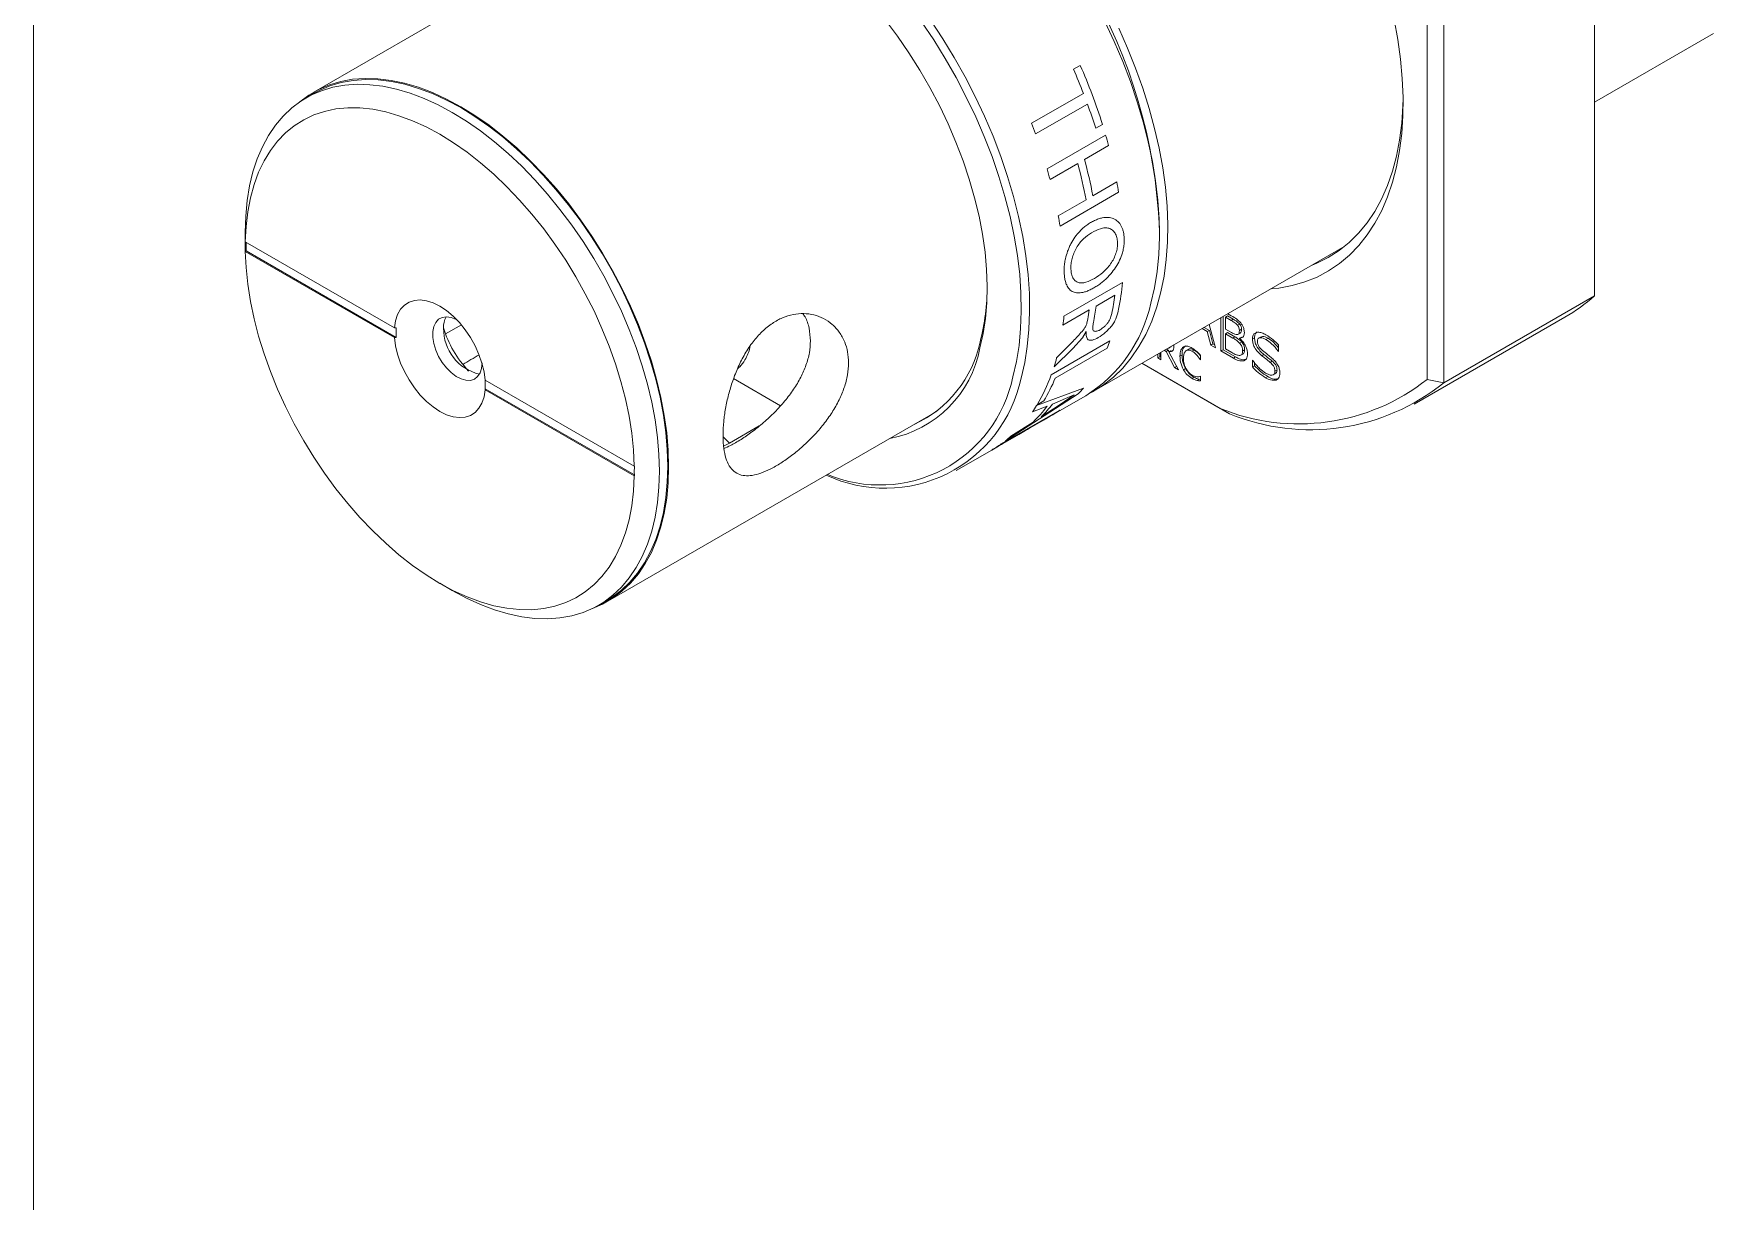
# Model space of a CAD drawing. Header units: inches. Extents: x 0.1 to 10.9, y 0 to 8.5.
# Drawn here: x 0.062 to 1.955, y 5.787 to 7.103 of the extents above; entities that cross this region are included whole.
import ezdxf

# ---------------------------------------------------------------- set-up
doc = ezdxf.new("R2010")
doc.units = ezdxf.units.IN
doc.header["$MEASUREMENT"] = 0

msp = doc.modelspace()

# ---------------------------------------------------------------- linework, layer by layer
at = {"color": 7, "linetype": 'Continuous', "lineweight": 0}
for p, q in [((0.062179, 8.450606), (0.062179, 0.035558)), ((1.820918, 6.80768), (1.820918, 7.406081)), ((1.651213, 7.308112), (1.651213, 6.709711)), ((1.632356, 6.713499), (1.632356, 7.304324)), ((0.748908, 7.251593), (0.377759, 7.037333)), ((1.820918, 7.026003), (1.954905, 7.103353)), ((1.233851, 7.063064), (1.241466, 7.06746)), ((0.378425, 7.036179), (0.368997, 7.030736)), ((1.186718, 7.002188), (1.245099, 7.035891)), ((1.249618, 7.023887), (1.191237, 6.990184)), ((1.204114, 6.950893), (1.27011, 6.988992)), ((1.266492, 7.000982), (1.258877, 6.996586)), ((1.273445, 6.977033), (1.246369, 6.961403)), ((1.238754, 6.957007), (1.207448, 6.938934)), ((1.255654, 6.920517), (1.28273, 6.936148)), ((1.216733, 6.898048), (1.248039, 6.916121)), ((1.284759, 6.924487), (1.218762, 6.886388)), ((0.300639, 6.879647), (0.300639, 6.863319)), ((1.330657, 6.878286), (1.330657, 6.883729)), ((0.300689, 6.868733), (0.300689, 6.868792)), ((0.468675, 6.771757), (0.300689, 6.868733)), ((0.301581, 6.85842), (0.300689, 6.857905)), ((0.300689, 6.857905), (0.300689, 6.857846)), ((0.300689, 6.857846), (0.468675, 6.76087)), ((0.301581, 6.868218), (0.301581, 6.85842)), ((0.301581, 6.85842), (0.470747, 6.760763)), ((1.257227, 6.700591), (1.539491, 6.863539)), ((1.223128, 6.784722), (1.289125, 6.822821)), ((1.280412, 6.808387), (1.25926, 6.796176)), ((1.651213, 6.709711), (1.820918, 6.80768)), ((1.251645, 6.79178), (1.222031, 6.774684)), ((1.249097, 6.776804), (1.250206, 6.78173)), ((1.400039, 6.745642), (1.400039, 6.783035)), ((1.402396, 6.747003), (1.402396, 6.784396)), ((1.407466, 6.785057), (1.405109, 6.783696)), ((1.405109, 6.783696), (1.405109, 6.770231)), ((1.411375, 6.780079), (1.405109, 6.783696)), ((1.413732, 6.78144), (1.407466, 6.785057)), ((1.40771, 6.787463), (1.411716, 6.785151)), ((1.413732, 6.78144), (1.411375, 6.780079)), ((1.617872, 6.685551), (1.787578, 6.78352)), ((0.468675, 6.771757), (0.470747, 6.77165)), ((0.470747, 6.760763), (0.468675, 6.76087)), ((0.526448, 6.764716), (0.544197, 6.774962)), ((1.24386, 6.760503), (1.233151, 6.748525)), ((1.248274, 6.76748), (1.24386, 6.760503)), ((1.3846, 6.767435), (1.378808, 6.770779)), ((1.386957, 6.768795), (1.381165, 6.772139)), ((1.386957, 6.768795), (1.3846, 6.767435)), ((1.388553, 6.752273), (1.3846, 6.767435)), ((1.386902, 6.775451), (1.393956, 6.749154)), ((1.39091, 6.753634), (1.386957, 6.768795)), ((1.405109, 6.770231), (1.411906, 6.766307)), ((1.407466, 6.766323), (1.405109, 6.764962)), ((1.405109, 6.764962), (1.405109, 6.747985)), ((1.413442, 6.760151), (1.405109, 6.764962)), ((1.415799, 6.761512), (1.407466, 6.766323)), ((1.415799, 6.761512), (1.413442, 6.760151)), ((1.421162, 6.775897), (1.418805, 6.774536)), ((1.41905, 6.764121), (1.421996, 6.765822)), ((1.423182, 6.770002), (1.420825, 6.768641)), ((1.423475, 6.761243), (1.421118, 6.759882)), ((1.421118, 6.759882), (1.421118, 6.759635)), ((1.437885, 6.760517), (1.435528, 6.759156)), ((1.445348, 6.761592), (1.442401, 6.759891)), ((1.45307, 6.759901), (1.450713, 6.75854)), ((1.20886, 6.718728), (1.274857, 6.756827)), ((1.233151, 6.748525), (1.211929, 6.727732)), ((1.271652, 6.748588), (1.21327, 6.714885)), ((1.214892, 6.737855), (1.230846, 6.753938)), ((1.328808, 6.737771), (1.328808, 6.741914)), ((1.331165, 6.739132), (1.328808, 6.737771)), ((1.331165, 6.739132), (1.331165, 6.743275)), ((1.332388, 6.738426), (1.331165, 6.739132)), ((1.332388, 6.743981), (1.332388, 6.735704)), ((1.338295, 6.74511), (1.33632, 6.746251)), ((1.340652, 6.746471), (1.338295, 6.74511)), ((1.347772, 6.726823), (1.338295, 6.74511)), ((1.340652, 6.746471), (1.338677, 6.747612)), ((1.340527, 6.74868), (1.341473, 6.748715)), ((1.34157, 6.744701), (1.340652, 6.746471)), ((1.343774, 6.745974), (1.341417, 6.744613)), ((1.341417, 6.744613), (1.35208, 6.724336)), ((1.34383, 6.750076), (1.341473, 6.748715)), ((1.341473, 6.748715), (1.342143, 6.749613)), ((1.34383, 6.750076), (1.3445, 6.750973)), ((1.346871, 6.752342), (1.347067, 6.750932)), ((1.356227, 6.740962), (1.35387, 6.739602)), ((1.363632, 6.747659), (1.360686, 6.745958)), ((1.369765, 6.746616), (1.367408, 6.745255)), ((1.377142, 6.740547), (1.377142, 6.735502)), ((1.39091, 6.753634), (1.388553, 6.752273)), ((1.393956, 6.749154), (1.388553, 6.752273)), ((1.393092, 6.752374), (1.39091, 6.753634)), ((1.402396, 6.747003), (1.400039, 6.745642)), ((1.4141, 6.737525), (1.400039, 6.745642)), ((1.416457, 6.738886), (1.402396, 6.747003)), ((1.405109, 6.747985), (1.412127, 6.743933)), ((1.416457, 6.738886), (1.4141, 6.737525)), ((1.42338, 6.75591), (1.421023, 6.754549)), ((1.422327, 6.740724), (1.425273, 6.742425)), ((1.426731, 6.746831), (1.424374, 6.745471)), ((1.448452, 6.741574), (1.446095, 6.740213)), ((1.464932, 6.745502), (1.464552, 6.745282)), ((1.464932, 6.745063), (1.464552, 6.745282)), ((1.464932, 6.752363), (1.464932, 6.745063)), ((1.409673, 6.674756), (1.311073, 6.731676)), ((1.311075, 6.731677), (1.399234, 6.680784)), ((1.332388, 6.735704), (1.328808, 6.737771)), ((1.350073, 6.728152), (1.347772, 6.726823)), ((1.35208, 6.724336), (1.347772, 6.726823)), ((1.36007, 6.725798), (1.357713, 6.724437)), ((1.377142, 6.735825), (1.376862, 6.735663)), ((1.377142, 6.735502), (1.376862, 6.735663)), ((1.428181, 6.735887), (1.425824, 6.734526)), ((1.435528, 6.735108), (1.435908, 6.734888)), ((1.435528, 6.727589), (1.435528, 6.735108)), ((1.437885, 6.728949), (1.435528, 6.727589)), ((1.437885, 6.728949), (1.437885, 6.732571)), ((1.45791, 6.734037), (1.455553, 6.732676)), ((1.458827, 6.718624), (1.461774, 6.720325)), ((1.463233, 6.724067), (1.460876, 6.722706)), ((0.570822, 6.713877), (0.571008, 6.712682)), ((0.570822, 6.70299), (0.739078, 6.605858)), ((0.571008, 6.701794), (0.570822, 6.70299)), ((0.738994, 6.615705), (0.571008, 6.712682)), ((0.571008, 6.701794), (0.738994, 6.604818)), ((1.192281, 6.684115), (1.24506, 6.703732)), ((1.369966, 6.715905), (1.367609, 6.714545)), ((1.375426, 6.713735), (1.373069, 6.712375)), ((1.377142, 6.713455), (1.375426, 6.713735)), ((1.376879, 6.717049), (1.377142, 6.716897)), ((1.377142, 6.716897), (1.377142, 6.711929)), ((1.452729, 6.716775), (1.450372, 6.715415)), ((1.464659, 6.71417), (1.462302, 6.712809)), ((1.651213, 6.709711), (1.632356, 6.713499)), ((1.239186, 6.697077), (1.157156, 6.644315)), ((1.204051, 6.683282), (1.187546, 6.676842)), ((1.200416, 6.689362), (1.192801, 6.684966)), ((1.197601, 6.671482), (1.218684, 6.685353)), ((1.207729, 6.672017), (1.247799, 6.695148)), ((1.224852, 6.691815), (1.210203, 6.685761)), ((1.218684, 6.685353), (1.234548, 6.695954)), ((1.234548, 6.695954), (1.224852, 6.691815)), ((0.709065, 6.463432), (1.080214, 6.677692)), ((1.152523, 6.640859), (1.21852, 6.678958)), ((1.163424, 6.649509), (1.188316, 6.665452)), ((1.179807, 6.655898), (1.200114, 6.667621)), ((1.204585, 6.67032), (1.184279, 6.658597)), ((1.200114, 6.667621), (1.207729, 6.672017)), ((1.409673, 6.674756), (1.399234, 6.680784)), ((0.879846, 6.661017), (0.846361, 6.641687)), ((1.149348, 6.638314), (1.172192, 6.651502)), ((1.176664, 6.654201), (1.153819, 6.641013)), ((1.172192, 6.651502), (1.179807, 6.655898)), ((0.846361, 6.641687), (0.839658, 6.638233)), ((1.101663, 6.610786), (1.141733, 6.633918)), ((1.141733, 6.633918), (1.149348, 6.638314)), ((0.739096, 6.615705), (0.738994, 6.615705)), ((0.738994, 6.604818), (0.739096, 6.604818)), ((0.519806, 6.483669), (0.533946, 6.475503)), ((0.69897, 6.459144), (0.708399, 6.464586))]:
    msp.add_line(p, q, dxfattribs=at)
at = {"color": 8, "linetype": 'Continuous', "lineweight": 0}
for p, q in [((0.903774, 6.683848), (0.850907, 6.714367)), ((0.839102, 6.648945), (0.846361, 6.641687))]:
    msp.add_line(p, q, dxfattribs=at)
at = {"color": 7, "linetype": 'Continuous', "lineweight": 0, "flags": 128}
for points in [[(1.02204, 7.118419), (1.03556, 7.100325), (1.048448, 7.081566), (1.060644, 7.062226), (1.072093, 7.042395), (1.082744, 7.022163), (1.092546, 7.001622), (1.101457, 6.980866), (1.109434, 6.95999), (1.116442, 6.939088), (1.122448, 6.918257), (1.127426, 6.897591), (1.131352, 6.877185), (1.134208, 6.857131), (1.135982, 6.837522), (1.136666, 6.818446), (1.136256, 6.799991), (1.134754, 6.782241), (1.132167, 6.765276), (1.128507, 6.749176)], [(1.072989, 7.118204), (1.08665, 7.097517), (1.099595, 7.076286), (1.111774, 7.054595), (1.123141, 7.032528), (1.133651, 7.010169), (1.143263, 6.987605), (1.15194, 6.964923), (1.15965, 6.942211), (1.166361, 6.919558), (1.172049, 6.89705), (1.17669, 6.874775), (1.180267, 6.852819), (1.182767, 6.831266), (1.184179, 6.810201), (1.184498, 6.789705), (1.183723, 6.769857), (1.181857, 6.750733), (1.178907, 6.732408), (1.174884, 6.714953), (1.174884, 6.714953)], [(1.32102, 6.799316), (1.325043, 6.816771), (1.327993, 6.835095), (1.329859, 6.854219), (1.330634, 6.874067), (1.330315, 6.894564), (1.328902, 6.915629), (1.326403, 6.937181), (1.322825, 6.959137), (1.318184, 6.981412), (1.312497, 7.00392), (1.305785, 7.026574), (1.298076, 7.049285), (1.289398, 7.071967), (1.279786, 7.094531), (1.269276, 7.11689)], [(1.59503, 7.119115), (1.599194, 7.096547), (1.602283, 7.074344), (1.604285, 7.052588), (1.605192, 7.031361), (1.605001, 7.010742), (1.603714, 6.99081), (1.601333, 6.971637), (1.59787, 6.953296), (1.593335, 6.935857), (1.587747, 6.919383), (1.581127, 6.903936), (1.573498, 6.889575), (1.564891, 6.876353), (1.555336, 6.86432), (1.54487, 6.85352), (1.533531, 6.843994), (1.521363, 6.835778), (1.508411, 6.828902), (1.494722, 6.823393), (1.48035, 6.81927), (1.465346, 6.81655), (1.456497, 6.815628)], [(1.165617, 6.71627), (1.169607, 6.73361), (1.172521, 6.751822), (1.174347, 6.770833), (1.175079, 6.79057), (1.174713, 6.810953), (1.173251, 6.831903), (1.170698, 6.853337), (1.167066, 6.875169), (1.162367, 6.897315), (1.156621, 6.919687), (1.14985, 6.942195), (1.142081, 6.964753), (1.133345, 6.987269), (1.123676, 7.009657), (1.113112, 7.031826), (1.101695, 7.053691), (1.08947, 7.075164), (1.076486, 7.09616), (1.062793, 7.116598)], [(1.284823, 7.109575), (1.294824, 7.087088), (1.303906, 7.064446), (1.312034, 7.041737), (1.319176, 7.019048), (1.325304, 6.996467), (1.330396, 6.974082), (1.334431, 6.951978), (1.337393, 6.930243), (1.339272, 6.908959), (1.340059, 6.888209), (1.339752, 6.868074), (1.338353, 6.848631), (1.335866, 6.829956), (1.3323, 6.81212), (1.327671, 6.795193), (1.321996, 6.77924), (1.315296, 6.764323), (1.307598, 6.7505), (1.298931, 6.737824), (1.289329, 6.726344), (1.278829, 6.716105), (1.267472, 6.707146), (1.255302, 6.699501), (1.252457, 6.697966)], [(0.300639, 6.879647), (0.301183, 6.897722), (0.302812, 6.915084), (0.305519, 6.931653), (0.309292, 6.947351), (0.314112, 6.962105), (0.319957, 6.975847), (0.3268, 6.988513), (0.334609, 7.000043), (0.343348, 7.010383), (0.352975, 7.019486), (0.363447, 7.027308), (0.374713, 7.033815), (0.386722, 7.038974), (0.399418, 7.042762), (0.412741, 7.045162), (0.42663, 7.046162), (0.441019, 7.045758), (0.455841, 7.043951), (0.471028, 7.04075), (0.486508, 7.036169), (0.50221, 7.030231), (0.51806, 7.022963), (0.533984, 7.014398), (0.549908, 7.004577), (0.565758, 6.993546), (0.581459, 6.981355), (0.59694, 6.968062), (0.612126, 6.953729), (0.626949, 6.938423), (0.641338, 6.922214), (0.655226, 6.905179), (0.668549, 6.887396), (0.681245, 6.86895), (0.693254, 6.849925), (0.704521, 6.830411), (0.714992, 6.810498), (0.72462, 6.790279), (0.733359, 6.769849), (0.741168, 6.749304), (0.748011, 6.728737), (0.753856, 6.708246), (0.758676, 6.687927), (0.762448, 6.667873), (0.765156, 6.648178), (0.766785, 6.628935), (0.767329, 6.610232)], [(0.691844, 6.455371), (0.703326, 6.46034), (0.714638, 6.466873), (0.725152, 6.474727), (0.734818, 6.483867), (0.743592, 6.494249), (0.751433, 6.505825), (0.758304, 6.518542), (0.764172, 6.532339), (0.769012, 6.547154), (0.7728, 6.562915), (0.775518, 6.579551), (0.777154, 6.596983), (0.7777, 6.615131), (0.777154, 6.633909), (0.775518, 6.65323), (0.7728, 6.673004), (0.769012, 6.693139), (0.764172, 6.713541), (0.758304, 6.734114), (0.751433, 6.754764), (0.743592, 6.775393), (0.734818, 6.795905), (0.725152, 6.816205), (0.714638, 6.836199), (0.703326, 6.855792), (0.691268, 6.874893), (0.678521, 6.893414), (0.665144, 6.911269), (0.6512, 6.928373), (0.636753, 6.944647), (0.62187, 6.960016), (0.606622, 6.974407), (0.591079, 6.987753), (0.575314, 6.999993), (0.5594, 7.011069), (0.543412, 7.02093), (0.527424, 7.029529), (0.51151, 7.036827), (0.495745, 7.042789), (0.480202, 7.047387), (0.464954, 7.050602), (0.450071, 7.052416), (0.435624, 7.052822), (0.42168, 7.051818), (0.408303, 7.049408), (0.395556, 7.045605), (0.383498, 7.040425), (0.372186, 7.033892), (0.362166, 7.026451)], [(0.378425, 7.036179), (0.384141, 7.039257), (0.396151, 7.044417), (0.408846, 7.048205), (0.42217, 7.050605), (0.436058, 7.051605), (0.450447, 7.0512), (0.465269, 7.049393), (0.480456, 7.046192), (0.495936, 7.041612), (0.511638, 7.035674), (0.527488, 7.028406), (0.543412, 7.019841), (0.559336, 7.01002), (0.575186, 6.998989), (0.590887, 6.986798), (0.606368, 6.973505), (0.621555, 6.959172), (0.636377, 6.943865), (0.650766, 6.927657), (0.664654, 6.910621), (0.677978, 6.892839), (0.690673, 6.874392), (0.702682, 6.855367), (0.713949, 6.835853), (0.72442, 6.81594), (0.734048, 6.795722), (0.742787, 6.775292), (0.750596, 6.754746), (0.757439, 6.73418), (0.763284, 6.713689), (0.768104, 6.693369), (0.771877, 6.673316), (0.774584, 6.653621), (0.776213, 6.634378), (0.776757, 6.615675), (0.776213, 6.597601), (0.774584, 6.580239), (0.771877, 6.56367), (0.768104, 6.547971), (0.763284, 6.533217), (0.757439, 6.519475), (0.750596, 6.506809), (0.742787, 6.49528), (0.734048, 6.484939), (0.72442, 6.475836), (0.713949, 6.468014), (0.708399, 6.464586)], [(1.502935, 6.842436), (1.50804, 6.844515), (1.521022, 6.850958), (1.533225, 6.858759), (1.544602, 6.867886), (1.55511, 6.878305), (1.564706, 6.889974), (1.573354, 6.902848), (1.58102, 6.916878), (1.587675, 6.932008), (1.593291, 6.948179), (1.597849, 6.965329), (1.601328, 6.98339), (1.603717, 7.002293), (1.605005, 7.021963), (1.605212, 7.030069)], [(0.738994, 6.615705), (0.738119, 6.634004), (0.736162, 6.652812), (0.733133, 6.672036), (0.729046, 6.691581), (0.723923, 6.71135), (0.717787, 6.731246), (0.710671, 6.751168), (0.702608, 6.77102), (0.693639, 6.790701), (0.683809, 6.810115), (0.673166, 6.829166), (0.661763, 6.847759), (0.649656, 6.865801), (0.636906, 6.883204), (0.623576, 6.899881), (0.609731, 6.91575), (0.595441, 6.930731), (0.580775, 6.944751), (0.565808, 6.957739), (0.550613, 6.969633), (0.535266, 6.980372), (0.519842, 6.989903), (0.504418, 6.99818), (0.48907, 7.005161), (0.473875, 7.010811), (0.458908, 7.015103), (0.444243, 7.018015), (0.429953, 7.019533), (0.416108, 7.01965), (0.402777, 7.018364), (0.390027, 7.015682), (0.377921, 7.011617), (0.366517, 7.006191), (0.355874, 6.999428), (0.346044, 6.991364), (0.337076, 6.982037), (0.329013, 6.971495), (0.321896, 6.959789), (0.315761, 6.946977), (0.310637, 6.933124), (0.30655, 6.918297), (0.303521, 6.90257), (0.301564, 6.886022), (0.300689, 6.868733)], [(0.300689, 6.857846), (0.301564, 6.839548), (0.303521, 6.82074), (0.30655, 6.801515), (0.310637, 6.78197), (0.315761, 6.762201), (0.321896, 6.742306), (0.329013, 6.722383), (0.337076, 6.702532), (0.346044, 6.68285), (0.355874, 6.663436), (0.366517, 6.644385), (0.377921, 6.625793), (0.390027, 6.60775), (0.402777, 6.590347), (0.416108, 6.57367), (0.429953, 6.557802), (0.444243, 6.542821), (0.458908, 6.528801), (0.473875, 6.515812), (0.48907, 6.503919), (0.504418, 6.49318), (0.519842, 6.483648), (0.535266, 6.475371), (0.550613, 6.46839), (0.565808, 6.46274), (0.580775, 6.458448), (0.595441, 6.455536), (0.609731, 6.454018), (0.623576, 6.453902), (0.636906, 6.455188), (0.649656, 6.457869), (0.661763, 6.461934), (0.673166, 6.467361), (0.683809, 6.474123), (0.693639, 6.482188), (0.702608, 6.491514), (0.710671, 6.502057), (0.717787, 6.513763), (0.723923, 6.526574), (0.729046, 6.540428), (0.733133, 6.555254), (0.736162, 6.570981), (0.738119, 6.58753), (0.738994, 6.604818)], [(0.468675, 6.771757), (0.469928, 6.779681), (0.472271, 6.786667), (0.475653, 6.792565), (0.479999, 6.797245), (0.485215, 6.800604), (0.491187, 6.80257), (0.497785, 6.803099), (0.504864, 6.802181), (0.51227, 6.799834), (0.519842, 6.796111), (0.527413, 6.791092), (0.534819, 6.784888), (0.541899, 6.777633), (0.548496, 6.769486), (0.554468, 6.760625), (0.559684, 6.751243), (0.564031, 6.741546), (0.567412, 6.731744), (0.569755, 6.722052), (0.571008, 6.712682)], [(0.53923, 6.780532), (0.538211, 6.781082), (0.532648, 6.78331), (0.527371, 6.784099), (0.522595, 6.783419), (0.518516, 6.781296), (0.515301, 6.777818), (0.513082, 6.773128), (0.511949, 6.767416), (0.511949, 6.760918), (0.513082, 6.753898), (0.515301, 6.746645), (0.518516, 6.739455), (0.522595, 6.732624), (0.527371, 6.726429), (0.532648, 6.721126), (0.538211, 6.71693), (0.543831, 6.714015), (0.549279, 6.712499), (0.554331, 6.712444), (0.558782, 6.713853), (0.562447, 6.716667), (0.565178, 6.720773), (0.566863, 6.726001), (0.567432, 6.732137), (0.567432, 6.732137)], [(0.571008, 6.701794), (0.569755, 6.693871), (0.567412, 6.686884), (0.564031, 6.680986), (0.559684, 6.676307), (0.554468, 6.672947), (0.548496, 6.670982), (0.541899, 6.670452), (0.534819, 6.671371), (0.527413, 6.673717), (0.519842, 6.67744), (0.51227, 6.682459), (0.504864, 6.688664), (0.497785, 6.695918), (0.491187, 6.704065), (0.485215, 6.712926), (0.479999, 6.722308), (0.475653, 6.732006), (0.472271, 6.741807), (0.469928, 6.751499), (0.468675, 6.76087)], [(0.767329, 6.610232), (0.766785, 6.592158), (0.765156, 6.574796), (0.762448, 6.558227), (0.758676, 6.542529), (0.753856, 6.527774), (0.748011, 6.514032), (0.741168, 6.501367), (0.733359, 6.489837), (0.72462, 6.479497), (0.714992, 6.470394), (0.704521, 6.462571), (0.693254, 6.456065), (0.681245, 6.450906), (0.668549, 6.447117), (0.655226, 6.444717), (0.641338, 6.443717), (0.626949, 6.444122), (0.612126, 6.445929), (0.59694, 6.44913), (0.581459, 6.45371), (0.565758, 6.459648), (0.549908, 6.466917), (0.533984, 6.475481), (0.533946, 6.475503)]]:
    msp.add_lwpolyline(points, dxfattribs=at)
at = {"color": 7, "linetype": 'Continuous', "lineweight": 0}
for centre, radius, start, end in [((0.729332, 6.857712), 0.601888, 2.477461, 57.517163), ((0.729313, 6.857701), 0.601908, 2.478432, 57.516191), ((0.631134, 6.797648), 0.658569, 21.208203, 23.767057), ((0.655808, 6.809034), 0.64014, 17.448824, 23.809884), ((0.666988, 6.811076), 0.620279, 17.402028, 20.065146), ((0.588991, 6.770315), 0.641125, 20.056213, 21.202495), ((0.711815, 6.826885), 0.581354, 14.967647, 16.191212), ((0.645818, 6.788786), 0.581354, 14.967647, 16.191212), ((0.713618, 6.816253), 0.543673, 10.584817, 15.004409), ((0.721233, 6.820649), 0.543673, 10.584817, 15.004409), ((0.787532, 6.843952), 0.503706, 9.20022, 10.546506), ((0.721536, 6.805853), 0.503706, 9.20022, 10.546506), ((0.882975, 6.819124), 0.253688, 345.576723, 359.937012), ((0.994838, 6.849818), 0.295523, 348.847816, 354.758583), ((1.160207, 6.834536), 0.164624, 302.145212, 347.646334), ((0.972626, 6.832084), 0.288874, 349.155191, 352.859348), ((0.995486, 6.844042), 0.287149, 348.728177, 352.867205), ((1.687565, 6.956621), 0.199916, 300.018098, 311.839558), ((0.548421, 6.772383), 0.024337, 151.220136, 182.434642), ((0.911583, 6.813707), 0.312891, 352.835542, 354.684805), ((0.957965, 6.828691), 0.29599, 350.870978, 352.836325), ((0.537471, 6.766206), 0.066946, 175.33595, 184.66405), ((0.576625, 6.770482), 0.052526, 179.053724, 256.59591), ((0.64043, 6.80639), 0.121355, 196.559523, 223.435101), ((1.002476, 6.77273), 0.128213, 280.92338, 349.413975), ((0.999051, 6.783108), 0.132434, 294.728391, 348.159556), ((1.077596, 6.828806), 0.209983, 337.540816, 339.953372), ((0.986225, 6.799301), 0.236779, 342.406516, 344.959249), ((0.504098, 6.708434), 0.066946, 355.33595, 4.66405), ((1.021632, 6.747489), 0.156668, 244.941745, 348.014163), ((1.015718, 6.747632), 0.153145, 247.303634, 348.182873), ((1.028492, 6.783819), 0.191753, 328.967538, 340.156477), ((1.040587, 6.785857), 0.186699, 328.879043, 337.657475), ((1.131102, 6.798384), 0.148139, 316.8537, 320.287255), ((1.487732, 6.897118), 0.233736, 247.751565, 308.225126), ((1.500822, 6.896912), 0.240128, 247.691953, 308.777286), ((1.050608, 6.771176), 0.166286, 325.43772, 328.428488), ((1.085366, 6.772167), 0.148279, 313.97106, 323.169896), ((1.093, 6.776496), 0.148221, 314.886912, 322.254044), ((1.072776, 6.752511), 0.137209, 307.950135, 311.349795)]:
    msp.add_arc(centre, radius, start, end, dxfattribs=at)
at = {"color": 8, "linetype": 'Continuous', "lineweight": 0}
for centre, radius, start, end in [((1.133419, 6.783152), 0.133401, 299.997472, 302.240803), ((1.140882, 6.787798), 0.133693, 300.000194, 305.500832), ((1.105495, 6.767037), 0.133405, 299.997504, 302.24077), ((1.113109, 6.771435), 0.133407, 299.997522, 302.240752), ((1.074886, 6.749699), 0.133693, 300.000184, 305.500841), ((1.082651, 6.753847), 0.133402, 299.997485, 302.240789)]:
    msp.add_arc(centre, radius, start, end, dxfattribs=at)
at = {"color": 7, "linetype": 'Continuous', "lineweight": 0}
msp.add_ellipse((-0.020482, 6.426199), major_axis=(1.755634, 1.04859), ratio=0.01511015, start_param=5.0318257, end_param=5.04281825, dxfattribs=at)
for points, knots in [([(1.22338, 6.833365), (1.223347, 6.835048), (1.223279, 6.838483), (1.223766, 6.84394), (1.224931, 6.850511), (1.22673, 6.856686), (1.228933, 6.862261), (1.23151, 6.867675), (1.235374, 6.874005), (1.240224, 6.879856), (1.244746, 6.884308), (1.24882, 6.887628), (1.251621, 6.889364), (1.253037, 6.890243)], [0, 0, 0, 0, 0.082472105, 0.16839398, 0.250091407, 0.374989784, 0.438305253, 0.500048639, 0.624916916, 0.74987846, 0.833979333, 0.916026711, 1, 1, 1, 1]), ([(1.253037, 6.890243), (1.254507, 6.891055), (1.257473, 6.892692), (1.261933, 6.894523), (1.267115, 6.895977), (1.272909, 6.896487), (1.278917, 6.895039), (1.284034, 6.891698), (1.287289, 6.887491), (1.289131, 6.883347), (1.290136, 6.87993), (1.290817, 6.876258), (1.290987, 6.873682), (1.291071, 6.872395)], [0, 0, 0, 0, 0.083402391, 0.168214104, 0.250207028, 0.375161453, 0.500039947, 0.624946603, 0.749804533, 0.810719444, 0.87488671, 0.937434142, 1, 1, 1, 1]), ([(1.254276, 6.878771), (1.251154, 6.876732), (1.246457, 6.873666), (1.24086, 6.867462), (1.237188, 6.86202), (1.234233, 6.856037), (1.232119, 6.849754), (1.231199, 6.844588), (1.230928, 6.840628), (1.230972, 6.838748), (1.230993, 6.837808)], [0, 0, 0, 0, 0.24974188, 0.37568596, 0.49979214, 0.62632506, 0.74981035, 0.87478198, 0.93738014, 1, 1, 1, 1]), ([(1.283459, 6.867936), (1.283272, 6.869844), (1.282898, 6.873659), (1.280885, 6.878396), (1.277824, 6.881913), (1.27395, 6.884274), (1.269232, 6.884544), (1.262626, 6.883192), (1.257616, 6.880539), (1.254276, 6.878771)], [0, 0, 0, 0, 0.12501029, 0.24997957, 0.37498568, 0.49990038, 0.62483296, 0.74991611, 1, 1, 1, 1]), ([(1.291071, 6.872395), (1.291095, 6.870676), (1.291142, 6.867212), (1.290404, 6.861742), (1.288862, 6.855243), (1.286019, 6.847785), (1.281567, 6.839714), (1.27696, 6.833632), (1.272979, 6.829265), (1.269547, 6.825935), (1.265648, 6.822593), (1.261323, 6.819419), (1.258417, 6.817662), (1.256977, 6.816792)], [0, 0, 0, 0, 0.08298661, 0.16727913, 0.25009198, 0.37498674, 0.49985543, 0.62474838, 0.68729268, 0.74984029, 0.83205783, 0.91682264, 1, 1, 1, 1]), ([(0.300689, 6.868792), (0.300656, 6.865594), (0.300618, 6.861943), (0.300681, 6.858351), (0.300689, 6.857905)], [0, 0, 0, 0, 0.87573848, 1, 1, 1, 1]), ([(1.257447, 6.827334), (1.260661, 6.829398), (1.267076, 6.833519), (1.274682, 6.841743), (1.279356, 6.849564), (1.281906, 6.855806), (1.283397, 6.862096), (1.283438, 6.865989), (1.283459, 6.867936)], [0, 0, 0, 0, 0.25015386, 0.49941364, 0.62452534, 0.74967894, 0.87482139, 1, 1, 1, 1]), ([(1.256977, 6.816792), (1.255546, 6.816004), (1.252664, 6.814416), (1.248432, 6.81268), (1.243622, 6.811272), (1.238438, 6.810765), (1.233229, 6.811849), (1.229744, 6.814421), (1.227549, 6.817375), (1.226017, 6.820241), (1.224685, 6.823889), (1.223729, 6.82837), (1.223496, 6.831714), (1.22338, 6.833365)], [0, 0, 0, 0, 0.08316094, 0.16746549, 0.25015196, 0.37529256, 0.49998872, 0.62482669, 0.68656747, 0.74989643, 0.83280223, 0.9174266, 1, 1, 1, 1]), ([(1.230993, 6.837808), (1.231149, 6.835957), (1.231462, 6.832255), (1.233127, 6.827764), (1.235763, 6.824504), (1.239215, 6.822578), (1.243342, 6.822097), (1.24939, 6.823131), (1.254225, 6.825653), (1.257447, 6.827334)], [0, 0, 0, 0, 0.12506136, 0.25004617, 0.3739156, 0.50004418, 0.62502829, 0.75011495, 1, 1, 1, 1]), ([(0.980404, 6.732149), (0.98017, 6.727664), (0.979694, 6.718559), (0.975898, 6.704386), (0.969992, 6.690135), (0.96207, 6.676194), (0.952334, 6.66261), (0.941205, 6.649801), (0.928972, 6.637915), (0.916427, 6.627559), (0.903922, 6.618846), (0.892259, 6.612206), (0.881432, 6.60756), (0.871796, 6.605034), (0.863207, 6.604657), (0.85581, 6.606551), (0.849603, 6.61089), (0.844764, 6.617711), (0.841303, 6.627019), (0.839329, 6.638347), (0.838763, 6.651508), (0.83955, 6.665696), (0.84166, 6.680862), (0.845034, 6.696375), (0.849781, 6.712179), (0.855917, 6.727714), (0.863569, 6.742647), (0.872606, 6.756158), (0.883006, 6.76785), (0.894224, 6.776955), (0.906145, 6.783448), (0.918107, 6.787142), (0.930095, 6.788187), (0.941633, 6.786646), (0.952548, 6.782527), (0.962286, 6.775928), (0.970461, 6.766952), (0.976216, 6.756337), (0.979757, 6.744619), (0.980186, 6.736341), (0.980404, 6.732149)], [0, 0, 0, 0, 0.025653863, 0.052071691, 0.077720205, 0.104077254, 0.130399433, 0.157450428, 0.184333068, 0.212038306, 0.238145318, 0.265068087, 0.290254665, 0.316154285, 0.341713475, 0.367955994, 0.394576682, 0.421956926, 0.448722581, 0.476321739, 0.502120541, 0.528703911, 0.553944397, 0.579885987, 0.605729777, 0.632271357, 0.659040169, 0.686589965, 0.713199102, 0.740647458, 0.766150904, 0.792414999, 0.817630296, 0.843527836, 0.869673787, 0.89653445, 0.923417353, 0.951110623, 0.975241387, 1, 1, 1, 1]), ([(0.928915, 6.787672), (0.929776, 6.786434), (0.933094, 6.781661), (0.936483, 6.771346), (0.937161, 6.761781), (0.937506, 6.756914)], [0, 0, 0, 0, 0.14680105, 0.5657995, 1, 1, 1, 1]), ([(1.230846, 6.753938), (1.234283, 6.7575), (1.239436, 6.762839), (1.245163, 6.769554), (1.247792, 6.773728), (1.248662, 6.775778), (1.249097, 6.776804)], [0, 0, 0, 0, 0.50040567, 0.75017722, 0.87503289, 1, 1, 1, 1]), ([(1.256341, 6.777733), (1.25604, 6.77601), (1.255588, 6.773427), (1.255528, 6.770435), (1.256038, 6.768695), (1.257247, 6.767688), (1.259123, 6.767606), (1.261007, 6.768086), (1.262637, 6.76879), (1.263491, 6.769261), (1.263918, 6.769497)], [0, 0, 0, 0, 0.25025777, 0.37534891, 0.50026697, 0.62158425, 0.74983523, 0.87482438, 0.93739407, 1, 1, 1, 1]), ([(1.28478, 6.792659), (1.284144, 6.78988), (1.28319, 6.78571), (1.28072, 6.77978), (1.277904, 6.77511), (1.274175, 6.770667), (1.268703, 6.765277), (1.264487, 6.762496), (1.261681, 6.760645)], [0, 0, 0, 0, 0.250568406, 0.375825428, 0.500757929, 0.625786258, 0.750951446, 1, 1, 1, 1]), ([(1.263918, 6.769497), (1.265502, 6.770539), (1.267882, 6.772106), (1.270916, 6.775243), (1.272922, 6.777752), (1.27454, 6.780416), (1.276128, 6.78389), (1.276713, 6.786322), (1.277096, 6.787915)], [0, 0, 0, 0, 0.24898305, 0.37411529, 0.49923484, 0.61763014, 0.74962742, 1, 1, 1, 1]), ([(1.418805, 6.774536), (1.417452, 6.775792), (1.415026, 6.778044), (1.412495, 6.779455), (1.411375, 6.780079)], [0, 0, 0, 0, 0.55762195, 1, 1, 1, 1]), ([(1.411716, 6.785151), (1.413755, 6.784037), (1.417391, 6.782053), (1.420785, 6.778622), (1.422275, 6.777116)], [0, 0, 0, 0, 0.56114471, 1, 1, 1, 1]), ([(1.421162, 6.775897), (1.419809, 6.777153), (1.417383, 6.779404), (1.414852, 6.780815), (1.413732, 6.78144)], [0, 0, 0, 0, 0.55762195, 1, 1, 1, 1]), ([(1.422275, 6.777116), (1.422984, 6.776193), (1.4244, 6.77435), (1.426111, 6.770408), (1.426292, 6.767812), (1.426402, 6.766226)], [0, 0, 0, 0, 0.28059987, 0.56060031, 1, 1, 1, 1]), ([(1.261681, 6.760645), (1.259429, 6.759505), (1.256059, 6.7578), (1.25257, 6.757536), (1.249784, 6.758286), (1.248046, 6.761482), (1.248198, 6.765478), (1.248274, 6.76748)], [0, 0, 0, 0, 0.24953333, 0.37334439, 0.50010693, 0.7495248, 1, 1, 1, 1]), ([(1.411906, 6.766307), (1.413209, 6.765521), (1.415531, 6.76412), (1.417625, 6.764045), (1.418544, 6.764012)], [0, 0, 0, 0, 0.56139138, 1, 1, 1, 1]), ([(1.421023, 6.754549), (1.419638, 6.755806), (1.417157, 6.758058), (1.41458, 6.75951), (1.413442, 6.760151)], [0, 0, 0, 0, 0.55829404, 1, 1, 1, 1]), ([(1.42338, 6.75591), (1.421995, 6.757167), (1.419514, 6.759419), (1.416937, 6.760871), (1.415799, 6.761512)], [0, 0, 0, 0, 0.55829404, 1, 1, 1, 1]), ([(1.418544, 6.764012), (1.418981, 6.764154), (1.419856, 6.764439), (1.420689, 6.76609), (1.420773, 6.767673), (1.420825, 6.768641)], [0, 0, 0, 0, 0.27995868, 0.55984257, 1, 1, 1, 1]), ([(1.420825, 6.768641), (1.420763, 6.769757), (1.420651, 6.771746), (1.419369, 6.773685), (1.418805, 6.774536)], [0, 0, 0, 0, 0.56072603, 1, 1, 1, 1]), ([(1.426402, 6.766226), (1.426335, 6.765156), (1.426202, 6.763018), (1.424475, 6.760452), (1.422391, 6.760098), (1.421118, 6.759882)], [0, 0, 0, 0, 0.28059412, 0.56065843, 1, 1, 1, 1]), ([(1.421118, 6.759635), (1.422468, 6.758417), (1.425165, 6.755984), (1.428133, 6.751156), (1.429739, 6.746442), (1.42988, 6.743826), (1.429951, 6.742517)], [0, 0, 0, 0, 0.28014212, 0.55958502, 0.77956419, 1, 1, 1, 1]), ([(1.423182, 6.770002), (1.42312, 6.771117), (1.423008, 6.773107), (1.421726, 6.775045), (1.421162, 6.775897)], [0, 0, 0, 0, 0.56072603, 1, 1, 1, 1]), ([(1.421655, 6.765738), (1.421814, 6.765801), (1.422395, 6.766029), (1.423025, 6.767483), (1.423123, 6.769046), (1.423182, 6.770002)], [0, 0, 0, 0, 0.12779498, 0.46682571, 1, 1, 1, 1]), ([(1.435528, 6.759156), (1.435659, 6.760624), (1.435922, 6.763559), (1.438345, 6.76603), (1.44179, 6.7669), (1.446054, 6.766231), (1.449191, 6.764599), (1.450761, 6.763782)], [0, 0, 0, 0, 0.18628361, 0.37255753, 0.55938043, 0.77953119, 1, 1, 1, 1]), ([(1.446095, 6.740213), (1.444568, 6.741551), (1.441522, 6.744219), (1.437808, 6.749331), (1.435788, 6.754712), (1.435614, 6.757674), (1.435528, 6.759156)], [0, 0, 0, 0, 0.28078517, 0.56009729, 0.77976414, 1, 1, 1, 1]), ([(1.437885, 6.760517), (1.438004, 6.762008), (1.438244, 6.764985), (1.439969, 6.7664), (1.44083, 6.767107)], [0, 0, 0, 0, 0.50070394, 1, 1, 1, 1]), ([(1.448452, 6.741574), (1.446925, 6.742911), (1.443879, 6.74558), (1.440165, 6.750692), (1.438145, 6.756073), (1.437971, 6.759034), (1.437885, 6.760517)], [0, 0, 0, 0, 0.28078517, 0.56009729, 0.77976414, 1, 1, 1, 1]), ([(1.450713, 6.75854), (1.449632, 6.759112), (1.447473, 6.760253), (1.444382, 6.760795), (1.442212, 6.760043), (1.44123, 6.758339), (1.441146, 6.75714), (1.441104, 6.756541)], [0, 0, 0, 0, 0.25067117, 0.50080068, 0.74981195, 0.87487358, 1, 1, 1, 1]), ([(1.45307, 6.759901), (1.451997, 6.760458), (1.449854, 6.761572), (1.446981, 6.762244), (1.445685, 6.761511), (1.445161, 6.761215)], [0, 0, 0, 0, 0.37383516, 0.74686251, 1, 1, 1, 1]), ([(1.464552, 6.745282), (1.462161, 6.748347), (1.457883, 6.753829), (1.452907, 6.757098), (1.450713, 6.75854)], [0, 0, 0, 0, 0.5590468, 1, 1, 1, 1]), ([(1.450761, 6.763782), (1.453486, 6.762051), (1.458356, 6.758958), (1.462922, 6.754379), (1.464932, 6.752363)], [0, 0, 0, 0, 0.559781384, 1, 1, 1, 1]), ([(1.464932, 6.748917), (1.463173, 6.751138), (1.45952, 6.755752), (1.455272, 6.758484), (1.45307, 6.759901)], [0, 0, 0, 0, 0.481535797, 1, 1, 1, 1]), ([(0.937506, 6.756914), (0.937265, 6.75249), (0.936777, 6.743509), (0.932883, 6.729637), (0.926846, 6.715765), (0.918749, 6.702207), (0.908789, 6.688982), (0.897335, 6.676403), (0.884715, 6.664639), (0.871804, 6.654297), (0.859111, 6.645605), (0.848456, 6.639332), (0.842458, 6.636752), (0.840094, 6.635735)], [0, 0, 0, 0, 0.08991356, 0.18253795, 0.27242477, 0.36474483, 0.45801827, 0.55380504, 0.65029475, 0.74980322, 0.84232951, 0.93787845, 1, 1, 1, 1]), ([(0.869274, 6.750538), (0.869268, 6.750148), (0.869227, 6.74729), (0.86719, 6.742109), (0.863545, 6.734747), (0.859405, 6.729078), (0.85618, 6.726266), (0.855338, 6.725531)], [0, 0, 0, 0, 0.03992602, 0.29216285, 0.54475144, 0.88109888, 1, 1, 1, 1]), ([(1.347067, 6.750932), (1.347, 6.749813), (1.346865, 6.747579), (1.345111, 6.744808), (1.342817, 6.744687), (1.341417, 6.744613)], [0, 0, 0, 0, 0.28106182, 0.56136466, 1, 1, 1, 1]), ([(1.35387, 6.739602), (1.354001, 6.742158), (1.354236, 6.74672), (1.356624, 6.749117), (1.357674, 6.75017)], [0, 0, 0, 0, 0.560399637, 1, 1, 1, 1]), ([(1.357713, 6.724437), (1.356413, 6.727381), (1.354085, 6.732656), (1.353936, 6.737472), (1.35387, 6.739602)], [0, 0, 0, 0, 0.55801123, 1, 1, 1, 1]), ([(1.356227, 6.740962), (1.356358, 6.743519), (1.356593, 6.748081), (1.358981, 6.750477), (1.360031, 6.751531)], [0, 0, 0, 0, 0.560399637, 1, 1, 1, 1]), ([(1.36007, 6.725798), (1.35877, 6.728741), (1.356442, 6.734016), (1.356293, 6.738833), (1.356227, 6.740962)], [0, 0, 0, 0, 0.55801123, 1, 1, 1, 1]), ([(1.357674, 6.75017), (1.359329, 6.750674), (1.362293, 6.751575), (1.365992, 6.749685), (1.367626, 6.74885)], [0, 0, 0, 0, 0.55829547, 1, 1, 1, 1]), ([(1.360549, 6.745862), (1.35962, 6.744652), (1.357955, 6.742483), (1.357853, 6.73889), (1.357808, 6.737302)], [0, 0, 0, 0, 0.55812365, 1, 1, 1, 1]), ([(1.367408, 6.745255), (1.36594, 6.745954), (1.363317, 6.747204), (1.361396, 6.746272), (1.360549, 6.745862)], [0, 0, 0, 0, 0.55958314, 1, 1, 1, 1]), ([(1.369765, 6.746616), (1.368291, 6.747335), (1.365868, 6.748516), (1.36409, 6.747692), (1.363394, 6.74737)], [0, 0, 0, 0, 0.6084801, 1, 1, 1, 1]), ([(1.376862, 6.735663), (1.375264, 6.7379), (1.37241, 6.741896), (1.368937, 6.744228), (1.367408, 6.745255)], [0, 0, 0, 0, 0.55978093, 1, 1, 1, 1]), ([(1.367626, 6.74885), (1.369483, 6.747606), (1.372802, 6.745381), (1.375814, 6.742025), (1.377142, 6.740547)], [0, 0, 0, 0, 0.55944147, 1, 1, 1, 1]), ([(1.377142, 6.739602), (1.3762, 6.740883), (1.37399, 6.74389), (1.371306, 6.745622), (1.369765, 6.746616)], [0, 0, 0, 0, 0.42592437, 1, 1, 1, 1]), ([(1.412127, 6.743933), (1.413947, 6.742844), (1.417187, 6.740906), (1.420174, 6.740598), (1.421483, 6.740462)], [0, 0, 0, 0, 0.56181988, 1, 1, 1, 1]), ([(1.428181, 6.735887), (1.426142, 6.735728), (1.422487, 6.735444), (1.418306, 6.737831), (1.416457, 6.738886)], [0, 0, 0, 0, 0.55789304, 1, 1, 1, 1]), ([(1.424374, 6.745471), (1.424349, 6.74629), (1.424299, 6.747926), (1.423528, 6.751233), (1.421972, 6.753294), (1.421023, 6.754549)], [0, 0, 0, 0, 0.28165039, 0.56228337, 1, 1, 1, 1]), ([(1.421483, 6.740462), (1.421983, 6.740622), (1.422983, 6.740942), (1.424223, 6.742498), (1.424317, 6.744343), (1.424374, 6.745471)], [0, 0, 0, 0, 0.28059941, 0.56058767, 1, 1, 1, 1]), ([(1.426731, 6.746831), (1.426706, 6.747651), (1.426656, 6.749287), (1.425885, 6.752594), (1.424329, 6.754655), (1.42338, 6.75591)], [0, 0, 0, 0, 0.28165039, 0.56228337, 1, 1, 1, 1]), ([(1.424952, 6.742306), (1.425058, 6.742347), (1.425648, 6.742578), (1.426558, 6.743899), (1.426665, 6.745719), (1.426731, 6.746831)], [0, 0, 0, 0, 0.078883785, 0.437379082, 1, 1, 1, 1]), ([(1.429951, 6.742517), (1.429747, 6.740378), (1.429382, 6.736554), (1.426912, 6.735146), (1.425824, 6.734526)], [0, 0, 0, 0, 0.55936889, 1, 1, 1, 1]), ([(1.441104, 6.756541), (1.441163, 6.755476), (1.441279, 6.753355), (1.443399, 6.749134), (1.44563, 6.747182), (1.446998, 6.745985)], [0, 0, 0, 0, 0.28073319, 0.5591802, 1, 1, 1, 1]), ([(1.455553, 6.732676), (1.45379, 6.734098), (1.450643, 6.736637), (1.447485, 6.73912), (1.446095, 6.740213)], [0, 0, 0, 0, 0.55991027, 1, 1, 1, 1]), ([(1.446998, 6.745985), (1.448942, 6.744464), (1.452414, 6.741748), (1.455859, 6.738891), (1.457375, 6.737635)], [0, 0, 0, 0, 0.56004309, 1, 1, 1, 1]), ([(1.45791, 6.734037), (1.456148, 6.735459), (1.453, 6.737998), (1.449842, 6.740481), (1.448452, 6.741574)], [0, 0, 0, 0, 0.55991027, 1, 1, 1, 1]), ([(1.367609, 6.714545), (1.365543, 6.715881), (1.361856, 6.718267), (1.358978, 6.722553), (1.357713, 6.724437)], [0, 0, 0, 0, 0.56039144, 1, 1, 1, 1]), ([(1.357808, 6.737302), (1.357898, 6.735176), (1.358058, 6.731381), (1.35987, 6.727303), (1.360667, 6.72551)], [0, 0, 0, 0, 0.56035267, 1, 1, 1, 1]), ([(1.369966, 6.715905), (1.3679, 6.717242), (1.364213, 6.719627), (1.361335, 6.723914), (1.36007, 6.725798)], [0, 0, 0, 0, 0.56039144, 1, 1, 1, 1]), ([(1.360667, 6.72551), (1.36178, 6.723817), (1.363773, 6.720787), (1.366321, 6.719103), (1.367447, 6.718359)], [0, 0, 0, 0, 0.55844757, 1, 1, 1, 1]), ([(1.425824, 6.734526), (1.423785, 6.734367), (1.42013, 6.734083), (1.415949, 6.73647), (1.4141, 6.737525)], [0, 0, 0, 0, 0.55789304, 1, 1, 1, 1]), ([(1.450372, 6.715415), (1.447505, 6.717239), (1.442383, 6.720498), (1.437623, 6.725421), (1.435528, 6.727589)], [0, 0, 0, 0, 0.55965588, 1, 1, 1, 1]), ([(1.435908, 6.734888), (1.438407, 6.731631), (1.442874, 6.725809), (1.448106, 6.722235), (1.450412, 6.720661)], [0, 0, 0, 0, 0.55938161, 1, 1, 1, 1]), ([(1.452729, 6.716775), (1.449862, 6.718599), (1.44474, 6.721859), (1.43998, 6.726781), (1.437885, 6.728949)], [0, 0, 0, 0, 0.55965588, 1, 1, 1, 1]), ([(1.450412, 6.720661), (1.451588, 6.720034), (1.453937, 6.718781), (1.45734, 6.718025), (1.459724, 6.718839), (1.460749, 6.720742), (1.460834, 6.722051), (1.460876, 6.722706)], [0, 0, 0, 0, 0.25080394, 0.50095676, 0.74971929, 0.87481012, 1, 1, 1, 1]), ([(1.460876, 6.722706), (1.460838, 6.723691), (1.460763, 6.72565), (1.45887, 6.729605), (1.456814, 6.731509), (1.455553, 6.732676)], [0, 0, 0, 0, 0.28094337, 0.55904124, 1, 1, 1, 1]), ([(1.457375, 6.737635), (1.458723, 6.736365), (1.461412, 6.733831), (1.464669, 6.729144), (1.466279, 6.724316), (1.466395, 6.721684), (1.466453, 6.720365)], [0, 0, 0, 0, 0.28062995, 0.56004552, 0.77963007, 1, 1, 1, 1]), ([(1.463233, 6.724067), (1.463195, 6.725051), (1.46312, 6.72701), (1.461227, 6.730966), (1.459171, 6.73287), (1.45791, 6.734037)], [0, 0, 0, 0, 0.28094337, 0.55904124, 1, 1, 1, 1]), ([(1.461352, 6.720398), (1.461679, 6.720487), (1.462483, 6.720706), (1.463087, 6.722136), (1.463184, 6.723423), (1.463233, 6.724067)], [0, 0, 0, 0, 0.25435974, 0.62703233, 1, 1, 1, 1]), ([(1.466453, 6.720365), (1.466184, 6.718366), (1.465703, 6.71479), (1.463343, 6.713415), (1.462302, 6.712809)], [0, 0, 0, 0, 0.55912311, 1, 1, 1, 1]), ([(1.367447, 6.718359), (1.369396, 6.717459), (1.372882, 6.71585), (1.375656, 6.716682), (1.376879, 6.717049)], [0, 0, 0, 0, 0.55923146, 1, 1, 1, 1]), ([(1.373069, 6.712375), (1.372067, 6.712636), (1.370277, 6.713102), (1.368424, 6.714104), (1.367609, 6.714545)], [0, 0, 0, 0, 0.56000441, 1, 1, 1, 1]), ([(1.375426, 6.713735), (1.374424, 6.713996), (1.372634, 6.714463), (1.370781, 6.715465), (1.369966, 6.715905)], [0, 0, 0, 0, 0.56000441, 1, 1, 1, 1]), ([(1.377142, 6.711929), (1.376397, 6.711957), (1.375068, 6.712006), (1.37368, 6.712262), (1.373069, 6.712375)], [0, 0, 0, 0, 0.56007205, 1, 1, 1, 1]), ([(1.462302, 6.712809), (1.460244, 6.712544), (1.45656, 6.712071), (1.452267, 6.714391), (1.450372, 6.715415)], [0, 0, 0, 0, 0.558665, 1, 1, 1, 1]), ([(1.464659, 6.71417), (1.462601, 6.713905), (1.458917, 6.713432), (1.454624, 6.715752), (1.452729, 6.716775)], [0, 0, 0, 0, 0.558665, 1, 1, 1, 1]), ([(0.739096, 6.604818), (0.739088, 6.605264), (0.739024, 6.608856), (0.739062, 6.612508), (0.739096, 6.615705)], [0, 0, 0, 0, 0.12426152, 1, 1, 1, 1])]:
    msp.add_open_spline(points, degree=3, knots=knots, dxfattribs=at)

doc.saveas('drawing.dxf')
